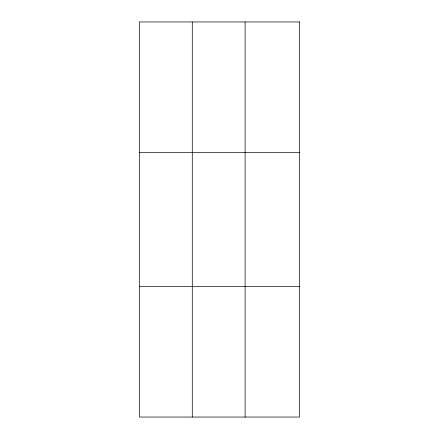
<?xml version="1.0" encoding="UTF-8"?>
<svg xmlns="http://www.w3.org/2000/svg" width="439" height="439" viewBox="0 0 439 439"><rect width="100%" height="100%" fill="white"/><g stroke="black" fill="none" stroke-linecap="round" stroke-linejoin="round"><path stroke-width="0.66" d="M192.282 417.05L192.282 21.95M245.116 417.05L245.116 21.95M139.443 152.333L299.557 152.333M139.443 286.667L299.557 286.667M299.557 21.95L299.557 417.05L139.443 417.05L139.443 21.95L299.557 21.95"/></g></svg>
